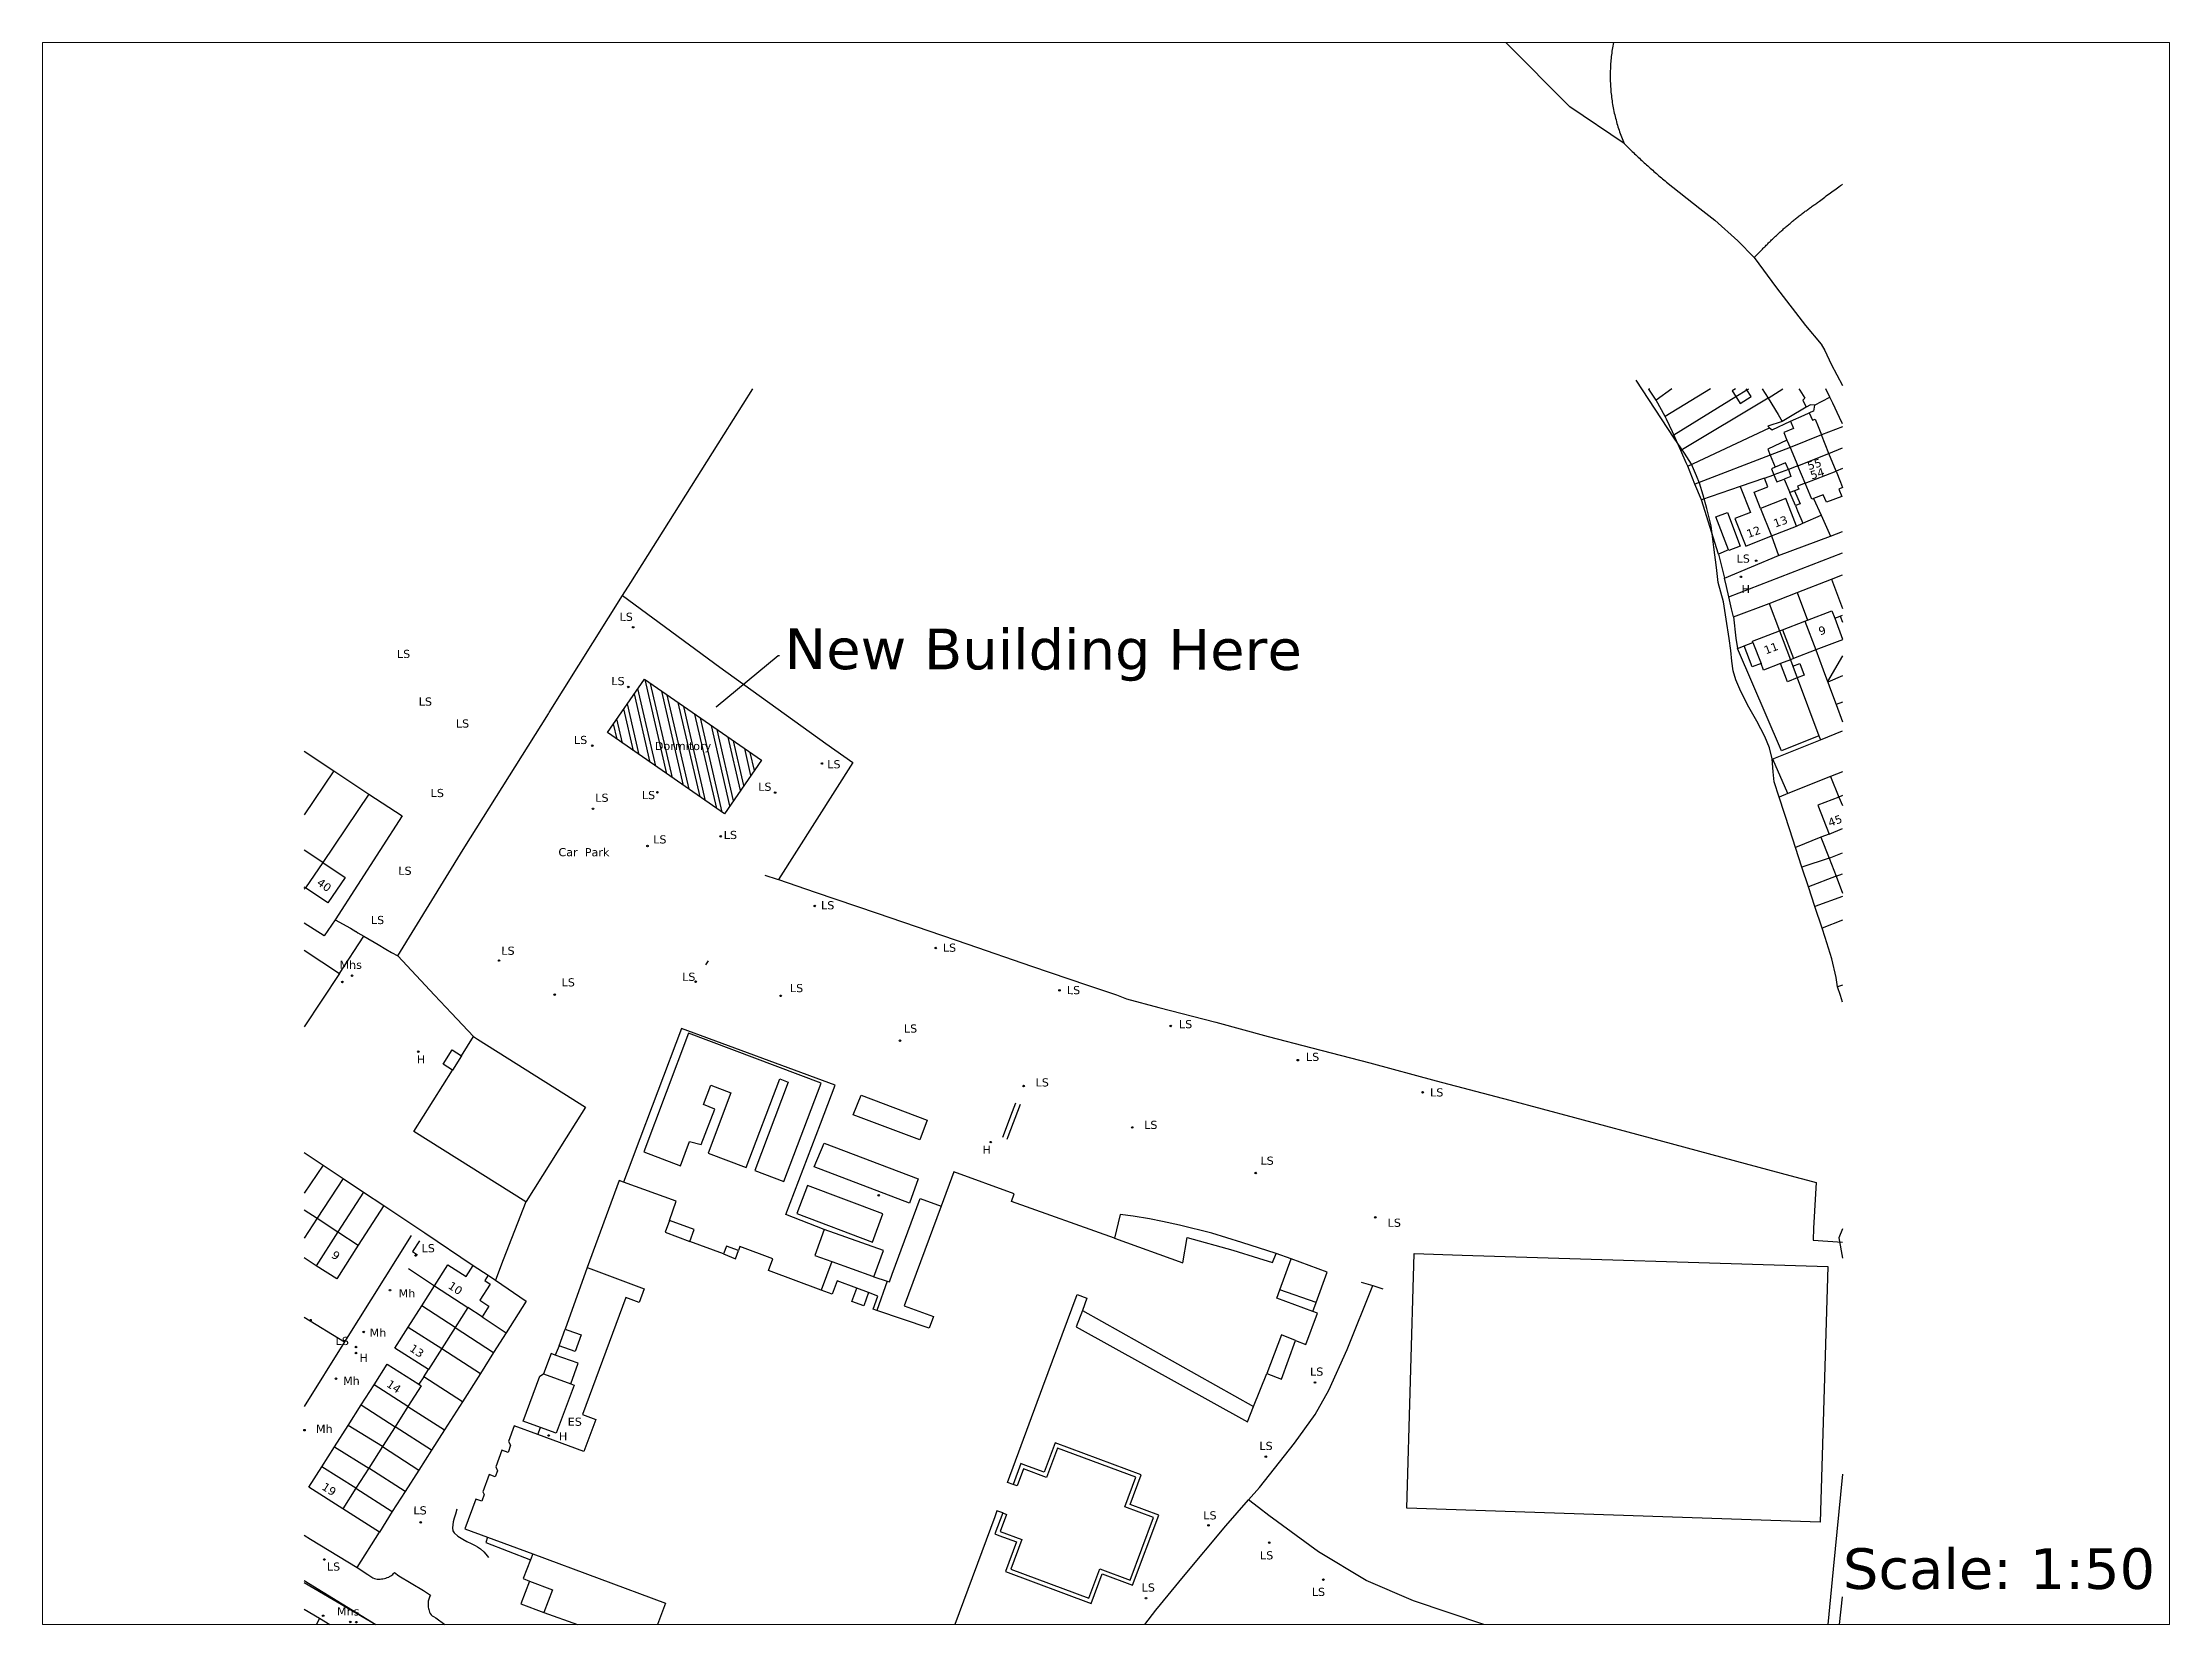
# Paper-space layout 'Layout1' of a CAD drawing. Extents: x 0.1 to 10.5, y 0.1 to 7.8.
# The model-space entities are those that its viewports show. They can reach past a viewport. Long polylines and large blocks are cut down to what shows.
import ezdxf
from ezdxf import colors
from ezdxf.entities.mleader import LeaderData, LeaderLine
from ezdxf.math import Vec2, Vec3

# ---------------------------------------------------------------- set-up
doc = ezdxf.new("R2010")
doc.units = 0
doc.header["$LTSCALE"] = 12
doc.header["$MEASUREMENT"] = 0
doc.layers.get('0').update_dxf_attribs({"linetype": 'CONTINUOUS'})
for name, color, linetype in [('2_OS_BLD_INN_W', 1, 'CONTINUOUS'), ('2_OS_BLD_OTL_P', 1, 'CONTINUOUS'), ('2_OS_BLD_OTL_S', 1, 'CONTINUOUS'), ('2_OS_GEN_LIN_D', 3, 'CONTINUOUS'), ('2_OS_OTHER_SYM', 6, 'CONTINUOUS'), ('2_OS_PARISH', 7, 'CONTINUOUS'), ('2_OS_POLE_SYMB', 6, 'CONTINUOUS'), ('2_OS_ROADS_CTR', 1, 'CONTINUOUS'), ('2_OS_TEXT', 7, 'CONTINUOUS'), ('2_OS_WARD', 7, 'CONTINUOUS'), ('3_Land Registry Non OS Detail', 1, 'CONTINUOUS')]:
    doc.layers.add(name, color=color, linetype=linetype)
doc.styles.get("Standard").update_dxf_attribs({"font": 'verdana.ttf'})

# ---------------------------------------------------------------- blocks, each defined once
blk = doc.blocks.new('FMEBLOCK6')
at = {"layer": '2_OS_PARISH', "flags": 128}
for points in [[(5.77, 85.71), (4.83, 83.48), (5.77, 78.48)], [(5.77, 25.36), (3.48, 2.06), (2.14, -11.68), (0.51, -30.46), (-1.24, -48.74), (-3.1, -67.15), (-4.44, -80.89), (-5.77, -85.71)]]:
    blk.add_lwpolyline(points, dxfattribs=at)
blk = doc.blocks.new('FMEBLOCK7')
at = {"layer": '2_OS_BLD_OTL_S', "flags": 128}
for points in [[(-2.26, 4.66), (2.26, 1.6)], [(-2.01, -4.66), (-2.26, -4.49)]]:
    blk.add_lwpolyline(points, dxfattribs=at)
blk = doc.blocks.new('13', base_point=(160450.170478, 242323.105036))
blk.add_circle((160450.170478, 242323.105036), 0.187958)

msp = doc.modelspace()

# ---------------------------------------------------------------- hatches: boundary and pattern name
at = {"layer": '3_Land Registry Non OS Detail', "linetype": 'Continuous'}
h = msp.add_hatch(dxfattribs=at)
h.set_pattern_fill('ANSI32', color=256, scale=8.9, angle=58)
h.paths.add_polyline_path([(556102.59, 658594.81), (556093.47, 658581.67), (556122.21, 658561.7), (556131.34, 658574.85)])
h.paths.add_polyline_path([(556104.48, 658576.2), (556119.71, 658576.17), (556119.72, 658580.02), (556104.48, 658580.05)], flags=24)

# ---------------------------------------------------------------- linework, layer by layer
at = {"layer": '2_OS_BLD_INN_W', "flags": 128}
for points in [[(556378.69, 658663.84), (556382.32, 658666.2)], [(556370.78, 658664.25), (556373.49, 658665.93)], [(556391.78, 658654.9), (556384.08, 658651.73)], [(556383.67, 658646.34), (556380.11, 658645.03)], [(556385.95, 658647.27), (556393.62, 658650.29)], [(556387.78, 658642.94), (556395.38, 658645.89)], [(556376.82, 658636.76), (556379.48, 658630)], [(556387.68, 658609.06), (556390.41, 658601.97)], [(556395.06, 658609.8), (556397, 658604.65)], [(556374.95, 658603.79), (556376.94, 658598.62)], [(556381.47, 658606.68), (556384.15, 658599.57)], [(556382.21, 658606.96), (556384.92, 658599.86)], [(556384.15, 658599.57), (556381.74, 658598.65)], [(556384.75, 658598.01), (556385.84, 658595.09)], [(556396.1, 658565.82), (556397, 658563.73)], [(556393.66, 658556.71), (556397, 658558.06)], [(556393.65, 658550.83), (556397, 658552.07)], [(556023.53, 658549.77), (556019.25, 658543.52)], [(556395.4, 658546.35), (556397, 658546.93)], [(556057.59, 658502.24), (556055.37, 658498.72)], [(556022.14, 658462.27), (556019, 658457.39)], [(556027.22, 658458.95), (556021.94, 658450.63)], [(556108.72, 658461.75), (556107.64, 658458.84), (556113.72, 658456.59)], [(556218.09, 658457.4), (556234.86, 658451.31), (556235.95, 658457.58), (556247.17, 658454.45), (556253.46, 658452.46), (556256.93, 658451.4), (556257.77, 658453.66)], [(556122.02, 658453.51), (556124.93, 658452.32), (556125.68, 658454.33)], [(556050.97, 658445.66), (556059.15, 658440.32)], [(556056.03, 658435.41), (556047.85, 658440.74)], [(556210.21, 658439.63), (556252.27, 658416.02)], [(556044.52, 658435.49), (556052.76, 658430.26)], [(556262.58, 658432.21), (556259.13, 658433.64), (556255.5, 658424.09)], [(556044.47, 658416.03), (556036.13, 658421.37)], [(556077.81, 658424.01), (556084.46, 658421.58)], [(556032.97, 658416.39), (556041.31, 658411.05)], [(556038.19, 658406.14), (556029.77, 658411.36)], [(556026.41, 658406.08), (556034.81, 658400.83)], [(556190.61, 658389.84), (556191.55, 658389.49), (556189.98, 658385.27), (556195.28, 658383.3), (556192.58, 658376.03), (556211.79, 658368.89), (556214.5, 658376.13), (556221.96, 658373.36), (556227.66, 658388.71), (556220.6, 658391.33), (556223.32, 658398.64), (556204.09, 658405.79), (556201.4, 658398.57), (556195.69, 658400.69), (556194.13, 658396.47), (556193.19, 658396.82)], [(556031.68, 658395.9), (556023.28, 658401.15)], [(556064.04, 658383.88), (556075.11, 658379.78)], [(556075.11, 658379.78), (556074.54, 658378.29)], [(556075.11, 658379.78), (556107.72, 658367.7), (556104.19, 658358.16)], [(556074.37, 658373.11), (556079.97, 658370.96), (556077.82, 658365.36)]]:
    msp.add_lwpolyline(points, dxfattribs=at)
at = {"layer": '2_OS_BLD_OTL_P', "flags": 128}
for points in [[(556055.37, 658498.72), (556053.13, 658500.13), (556055.34, 658503.65), (556057.59, 658502.24)], [(556153.86, 658487.67), (556155.85, 658492.55), (556172.07, 658486.36), (556170.28, 658481.56), (556153.86, 658487.67)], [(556257.77, 658453.66), (556249.39, 658456.32), (556242.02, 658458.59), (556234.05, 658460.59), (556229.88, 658461.49), (556226.65, 658462.18), (556222.64, 658462.82), (556219.44, 658463.22), (556218.09, 658457.4)], [(556211.32, 658442.63), (556210.21, 658439.63)], [(556210.21, 658439.63), (556208.7, 658435.56), (556250.78, 658412.27), (556252.27, 658416.02)], [(556255.5, 658424.09), (556259.08, 658422.76), (556262.58, 658432.21)], [(556190.61, 658389.84), (556188.7, 658384.68), (556189.64, 658384.34), (556194, 658382.71), (556191.3, 658375.44), (556212.37, 658367.61), (556215.07, 658374.85), (556222.54, 658372.08), (556228.94, 658389.3), (556221.89, 658391.92), (556224.6, 658399.23), (556203.5, 658407.07), (556200.82, 658399.85), (556196.04, 658401.63), (556195.1, 658401.98), (556193.19, 658396.82)], [(556064.04, 658383.88), (556063.58, 658382.56), (556074.54, 658378.29)], [(556074.37, 658373.11), (556072.22, 658367.51), (556077.82, 658365.36)]]:
    msp.add_lwpolyline(points, dxfattribs=at)
at = {"layer": '2_OS_BLD_OTL_S', "flags": 128}
for points in [[(556370.67, 658666.2), (556369.87, 658665.71), (556370.78, 658664.25)], [(556373.49, 658665.93), (556373.32, 658666.2)], [(556377.21, 658666.2), (556378.69, 658663.84)], [(556378.69, 658663.84), (556382.32, 658666.2)], [(556386.24, 658666.2), (556386.46, 658665.85), (556387.74, 658663.84), (556387.19, 658663.4), (556388.06, 658661.62)], [(556370.78, 658664.25), (556371.8, 658662.59), (556374.51, 658664.28), (556373.49, 658665.93)], [(556370.78, 658664.25), (556373.49, 658665.93)], [(556378.69, 658663.84), (556381.19, 658659.85), (556382.1, 658658.15)], [(556388.06, 658661.62), (556383.79, 658659.12), (556382.1, 658658.15)], [(556384.16, 658658.24), (556384.92, 658656.45), (556382.51, 658655.44), (556383.3, 658653.56)], [(556384.16, 658658.24), (556387.54, 658659.71), (556388.74, 658660.23)], [(556388.74, 658660.23), (556389.62, 658658.43), (556390.26, 658658.7), (556390.98, 658656.92), (556391.78, 658654.9)], [(556383.3, 658653.56), (556384.08, 658651.73)], [(556391.78, 658654.9), (556384.08, 658651.73)], [(556384.08, 658651.73), (556385.95, 658647.27)], [(556393.62, 658650.29), (556391.78, 658654.9)], [(556380.38, 658646.88), (556379.49, 658646.5), (556380.11, 658645.03)], [(556383.67, 658646.34), (556380.11, 658645.03)], [(556383.67, 658646.34), (556382.98, 658647.98), (556380.38, 658646.88)], [(556383.67, 658646.34), (556384.28, 658644.61), (556382.63, 658643.98)], [(556385.95, 658647.27), (556393.62, 658650.29)], [(556387.78, 658642.94), (556385.95, 658647.27)], [(556387.78, 658642.94), (556395.38, 658645.89)], [(556395.38, 658645.89), (556396.44, 658643.24), (556396.96, 658641.93), (556396.04, 658641.54), (556396.78, 658639.69), (556393.04, 658638.29), (556392.22, 658640.13), (556389.88, 658639.25)], [(556395.38, 658645.89), (556393.62, 658650.29)], [(556371.79, 658642.19), (556374.32, 658635.77), (556370.52, 658634.27), (556373.18, 658627.51), (556379.48, 658630)], [(556377.8, 658644.19), (556371.79, 658642.19)], [(556376.82, 658636.76), (556375.24, 658640.76), (556378.63, 658642.1), (556377.8, 658644.19)], [(556380.11, 658645.03), (556380.83, 658643.32), (556382.63, 658643.98)], [(556385.21, 658641.11), (556383.99, 658640.66)], [(556385.39, 658637.45), (556383.99, 658640.66)], [(556385.21, 658641.11), (556386.59, 658637.89), (556385.39, 658637.45)], [(556389.88, 658639.25), (556389.41, 658639.07), (556387.78, 658642.94)], [(556368.99, 658626.6), (556365.87, 658634.67), (556368.67, 658635.75), (556371.85, 658627.51), (556369.06, 658626.43), (556368.99, 658626.6)], [(556385.66, 658632.44), (556383, 658639.19), (556376.82, 658636.76)], [(556376.82, 658636.76), (556379.48, 658630)], [(556379.48, 658630), (556385.66, 658632.44)], [(556382.21, 658606.96), (556387.68, 658609.06)], [(556387.68, 658609.06), (556388.36, 658609.32)], [(556387.68, 658609.06), (556390.41, 658601.97)], [(556388.36, 658609.32), (556394.36, 658611.62), (556395.06, 658609.8)], [(556395.06, 658609.8), (556396.41, 658610.32)], [(556396.41, 658610.32), (556397, 658608.78)], [(556372.82, 658602.97), (556374.95, 658603.79)], [(556374.95, 658603.79), (556374.82, 658604.13), (556381.47, 658606.68)], [(556381.47, 658606.68), (556382.21, 658606.96)], [(556381.47, 658606.68), (556384.15, 658599.57)], [(556397, 658604.49), (556390.41, 658601.97)], [(556376.94, 658598.62), (556374.8, 658597.8), (556372.82, 658602.97)], [(556381.74, 658598.65), (556377.54, 658597.04), (556376.94, 658598.62)], [(556385.84, 658595.09), (556383.46, 658594.18), (556381.74, 658598.65)], [(556384.92, 658599.86), (556384.15, 658599.57)], [(556384.15, 658599.57), (556384.75, 658598.01)], [(556384.75, 658598.01), (556386.45, 658598.66), (556387.57, 658595.76), (556385.84, 658595.09)], [(556390.41, 658601.97), (556384.92, 658599.86)], [(556384.75, 658598.01), (556385.84, 658595.09)], [(556396.1, 658565.82), (556390.91, 658563.8), (556393.66, 658556.71)], [(556397, 658566.17), (556396.1, 658565.82)], [(556396.1, 658565.82), (556397, 658563.73)], [(556393.66, 658556.71), (556391.67, 658555.94)], [(556393.66, 658556.71), (556397, 658558.06)], [(556391.67, 658555.94), (556393.65, 658550.83)], [(556393.65, 658550.83), (556397, 658552.07)], [(556023.53, 658549.77), (556029.01, 658546.07), (556024.76, 658539.79), (556019.25, 658543.52)], [(556023.53, 658549.77), (556019.25, 658543.52)], [(556393.65, 658550.83), (556395.4, 658546.35)], [(556395.4, 658546.35), (556397, 658546.93)], [(556395.4, 658546.35), (556397, 658542.23)], [(556057.59, 658502.24), (556060.55, 658506.95)], [(556060.55, 658506.95), (556061.58, 658506.29)], [(556061.58, 658506.29), (556082.74, 658492.98)], [(556116.55, 658480.38), (556119.9, 658489.12), (556117.09, 658490.23), (556118.88, 658494.98), (556123.84, 658493.11), (556118.25, 658478.32), (556127.6, 658474.79), (556135.81, 658496.53), (556137.91, 658495.74), (556129.7, 658473.99), (556136.84, 658471.3), (556145.97, 658495.49), (556113.41, 658507.78), (556102.39, 658478.6)], [(556073.4, 658466.3), (556045.87, 658483.62), (556055.37, 658498.72)], [(556082.74, 658492.98), (556088.08, 658489.62), (556083.31, 658482.03), (556073.49, 658466.44), (556073.4, 658466.3)], [(556102.39, 658478.6), (556111.41, 658475.2), (556112, 658476.76)], [(556112, 658476.76), (556112.58, 658478.3)], [(556112.58, 658478.3), (556113.66, 658481.15), (556116.55, 658480.38)], [(556144.24, 658474.93), (556146.77, 658480.78), (556169.84, 658471.96), (556167.71, 658466.01), (556144.24, 658474.93)], [(556218.09, 658457.4), (556192.73, 658466.38), (556193.42, 658468.25), (556178.63, 658473.72), (556175.5, 658465.29)], [(556097.44, 658471.18), (556096.33, 658471.59), (556088.46, 658450.18)], [(556108.72, 658461.75), (556110.35, 658466.51), (556097.44, 658471.18)], [(556161.19, 658463.37), (556142.64, 658470.37), (556140.03, 658463.44)], [(556019, 658464.33), (556022.14, 658462.27)], [(556140.03, 658463.44), (556158.58, 658456.44), (556161.19, 658463.37)], [(556175.5, 658465.29), (556166.42, 658440.77), (556173.6, 658438.11), (556172.53, 658435.23), (556159.65, 658439.61)], [(556022.14, 658462.27), (556019, 658457.39)], [(556027.22, 658458.95), (556021.94, 658450.63)], [(556022.14, 658462.27), (556027.22, 658458.95)], [(556027.22, 658458.95), (556032.23, 658455.67)], [(556113.72, 658456.59), (556114.8, 658459.51), (556108.72, 658461.75)], [(556146.77, 658459.56), (556144.46, 658453.12), (556148.6, 658451.63)], [(556158.97, 658447.92), (556161.28, 658454.36), (556146.77, 658459.56)], [(556021.94, 658450.63), (556019, 658452.54)], [(556032.23, 658455.67), (556026.96, 658447.36), (556021.94, 658450.63)], [(556122.02, 658453.51), (556113.72, 658456.59)], [(556125.68, 658454.33), (556122.73, 658455.42), (556122.02, 658453.51)], [(556146.01, 658444.64), (556133.05, 658449.43), (556134.13, 658452.35), (556126.05, 658455.34), (556125.68, 658454.33)], [(556261.5, 658452.28), (556257.77, 658453.66)], [(556258.69, 658444.69), (556261.5, 658452.28)], [(556050.97, 658445.66), (556054.25, 658450.82), (556058.79, 658447.94), (556060.5, 658450.65)], [(556060.5, 658450.65), (556064.21, 658448.29)], [(556064.21, 658448.29), (556063.36, 658446.95), (556064.67, 658446.12), (556062.12, 658442.11), (556064.36, 658440.69), (556062.7, 658438.06)], [(556088.46, 658450.18), (556089.39, 658449.83), (556102.5, 658444.95), (556101.26, 658441.6), (556098, 658442.81), (556087.35, 658414.05), (556090.61, 658412.85), (556087.68, 658404.93), (556076.35, 658409.12)], [(556154.77, 658445.08), (556149.93, 658446.87), (556148.73, 658443.63), (556146.01, 658444.64)], [(556148.6, 658451.63), (556158.65, 658448.03), (556158.97, 658447.92)], [(556047.85, 658440.74), (556050.97, 658445.66)], [(556050.97, 658445.66), (556059.15, 658440.32)], [(556157.67, 658444.01), (556156.46, 658440.76), (556153.57, 658441.84), (556154.77, 658445.08)], [(556159.65, 658439.61), (556158.74, 658439.92), (556159.95, 658443.17), (556157.67, 658444.01)], [(556193.19, 658396.82), (556191.79, 658397.34), (556200.49, 658420.84), (556208.89, 658443.53), (556211.32, 658442.63)], [(556266.85, 658439.35), (556257.94, 658442.65), (556258.69, 658444.69)], [(556044.52, 658435.49), (556047.85, 658440.74)], [(556056.03, 658435.41), (556047.85, 658440.74)], [(556059.15, 658440.32), (556056.03, 658435.41)], [(556062.7, 658438.06), (556059.15, 658440.32)], [(556262.58, 658432.21), (556265.09, 658431.28), (556267.93, 658438.94), (556266.85, 658439.35)], [(556049.5, 658425.12), (556041.26, 658430.36), (556044.52, 658435.49)], [(556044.52, 658435.49), (556052.76, 658430.26)], [(556056.03, 658435.41), (556052.76, 658430.26)], [(556083.07, 658435.02), (556083.75, 658434.78), (556086.99, 658433.63), (556085.53, 658429.5), (556081.61, 658430.89)], [(556081.61, 658430.89), (556083.07, 658435.02)], [(556036.13, 658421.37), (556039.34, 658426.42), (556047.12, 658421.47)], [(556052.76, 658430.26), (556049.5, 658425.12)], [(556080.65, 658428.65), (556079.69, 658429), (556077.81, 658424.01)], [(556084.46, 658421.58), (556086.28, 658426.64), (556080.65, 658428.65)], [(556032.97, 658416.39), (556036.13, 658421.37)], [(556044.47, 658416.03), (556036.13, 658421.37)], [(556047.12, 658421.47), (556047.7, 658421.1), (556044.47, 658416.03)], [(556077.02, 658410.85), (556072.78, 658412.43), (556076.9, 658423.45), (556077.81, 658424.01)], [(556084.46, 658421.58), (556085.28, 658421.22), (556080.87, 658409.42), (556077.02, 658410.85)], [(556252.27, 658416.02), (556255.5, 658424.09)], [(556029.77, 658411.36), (556032.97, 658416.39)], [(556032.97, 658416.39), (556041.31, 658411.05)], [(556044.47, 658416.03), (556041.31, 658411.05)], [(556026.41, 658406.08), (556029.77, 658411.36)], [(556038.19, 658406.14), (556029.77, 658411.36)], [(556041.31, 658411.05), (556038.19, 658406.14)], [(556076.35, 658409.12), (556070.58, 658411.26), (556069.16, 658407.44), (556069.7, 658406.49), (556069.05, 658404.73), (556067.54, 658405.29), (556066.02, 658401.2), (556066.48, 658400.2), (556065.93, 658398.72), (556064.43, 658399.28), (556062.86, 658395.05), (556063.2, 658394.36), (556062.6, 658392.71), (556061.15, 658393.25), (556058.45, 658385.95), (556064.04, 658383.88)], [(556023.28, 658401.15), (556026.41, 658406.08)], [(556026.41, 658406.08), (556034.81, 658400.83)], [(556038.19, 658406.14), (556034.81, 658400.83)], [(556028.47, 658390.86), (556020.11, 658396.17), (556023.28, 658401.15)], [(556031.68, 658395.9), (556023.28, 658401.15)], [(556034.81, 658400.83), (556031.68, 658395.9)], [(556031.68, 658395.9), (556028.47, 658390.86)], [(556190.61, 658389.84), (556189.2, 658390.36), (556188.67, 658388.93), (556177.17, 658357.87), (556171.06, 658341.37), (556196.97, 658332.05), (556196.77, 658327.68)], [(556074.54, 658378.29), (556072.78, 658373.71), (556074.37, 658373.11)], [(556077.82, 658365.36), (556100.61, 658357.31)], [(556241.6, 658340.9), (556235.82, 658341.43), (556235.91, 658342.42), (556228.34, 658343.11), (556229.02, 658344.52), (556229.8, 658345.87), (556230.7, 658347.15), (556231.69, 658348.35), (556232.77, 658349.47), (556233.95, 658350.5), (556235.2, 658351.43), (556236.52, 658352.25), (556237.3, 658361.42), (556243.28, 658360.91), (556243.16, 658359.52), (556277.04, 658356.63), (556277.16, 658358.03), (556280.55, 658357.74), (556279.54, 658342.97)]]:
    msp.add_lwpolyline(points, dxfattribs=at)
at = {"layer": '2_OS_GEN_LIN_D', "flags": 128}
for points in [[(556097.22, 658615.34), (556099.27, 658618.6), (556122.06, 658654.9), (556129.23, 658666.2)], [(556349.41, 658666.05), (556349.3, 658666.2)], [(556349.56, 658666.2), (556349.41, 658666.05)], [(556355.06, 658666.2), (556351.18, 658663.41)], [(556364.56, 658666.2), (556353.37, 658659.33)], [(556373.49, 658665.93), (556373.93, 658666.2)], [(556393.82, 658664.1), (556392.84, 658666.2)], [(556351.18, 658663.41), (556349.41, 658666.05)], [(556353.37, 658659.33), (556351.18, 658663.41)], [(556355.56, 658654.82), (556370.78, 658664.25)], [(556378.69, 658663.84), (556357.24, 658651)], [(556390.09, 658662.18), (556389.1, 658662.23), (556388.06, 658661.62)], [(556390.09, 658662.18), (556389.85, 658660.69), (556388.74, 658660.23)], [(556390.09, 658662.18), (556393.82, 658664.1)], [(556397, 658657.59), (556396.19, 658659.09), (556394.56, 658662.67), (556393.82, 658664.1)], [(556355.56, 658654.82), (556355.2, 658655.63), (556353.7, 658658.71), (556353.37, 658659.33)], [(556358.93, 658647.12), (556379.06, 658656.62)], [(556382.1, 658658.15), (556378.63, 658657.03), (556379.06, 658656.62)], [(556379.06, 658656.62), (556379.66, 658656.05), (556384.16, 658658.24)], [(556397, 658656.84), (556391.78, 658654.9)], [(556357.24, 658651), (556355.56, 658654.82)], [(556358.93, 658647.12), (556358.58, 658647.97), (556357.24, 658651)], [(556383.3, 658653.56), (556378.65, 658651.36), (556379.23, 658649.87)], [(556384.08, 658651.73), (556379.23, 658649.87)], [(556393.62, 658650.29), (556397, 658651.63)], [(556360.72, 658642.77), (556358.93, 658647.12)], [(556379.23, 658649.87), (556361.72, 658643.15), (556360.72, 658642.77)], [(556379.23, 658649.87), (556380.38, 658646.88)], [(556385.95, 658647.27), (556383.67, 658646.34)], [(556397, 658646.57), (556395.38, 658645.89)], [(556362.31, 658638.92), (556360.72, 658642.77)], [(556371.79, 658642.19), (556362.31, 658638.92)], [(556377.8, 658644.19), (556380.11, 658645.03)], [(556382.63, 658643.98), (556383.99, 658640.66)], [(556387.78, 658642.94), (556385.91, 658642.22), (556386.23, 658641.48), (556385.21, 658641.11)], [(556366.53, 658625.51), (556362.31, 658638.92)], [(556385.39, 658637.45), (556385.92, 658636.2), (556387.21, 658633.13)], [(556387.21, 658633.13), (556391.69, 658635.15)], [(556389.88, 658639.25), (556391.69, 658635.15)], [(556391.69, 658635.15), (556394, 658629.92)], [(556379.48, 658630), (556381.23, 658625.22)], [(556381.23, 658625.22), (556394, 658629.92)], [(556385.66, 658632.44), (556387.21, 658633.13)], [(556394, 658629.92), (556397, 658631.06)], [(556368.99, 658626.6), (556366.53, 658625.51)], [(556366.53, 658625.51), (556368, 658619.62)], [(556368, 658619.62), (556381.23, 658625.22)], [(556368.46, 658617.56), (556368, 658619.62)], [(556385.83, 658616.08), (556394.29, 658619.36)], [(556394.29, 658619.36), (556397, 658620.41)], [(556394.29, 658619.36), (556397, 658612.21)], [(556041.97, 658526.77), (556058.07, 658552.9), (556078.98, 658586.3), (556079.19, 658586.64), (556097.22, 658615.34)], [(556097.22, 658615.34), (556121.08, 658597.76), (556147.13, 658578.95), (556153.81, 658574.28), (556135.49, 658545.55)], [(556369.04, 658615.01), (556368.46, 658617.56)], [(556369.7, 658612.12), (556369.04, 658615.01)], [(556378.97, 658613.41), (556385.83, 658616.08)], [(556385.83, 658616.08), (556388.36, 658609.32)], [(556370.16, 658610.11), (556369.7, 658612.12)], [(556370.16, 658610.11), (556378.97, 658613.41)], [(556370.16, 658610.11), (556370.78, 658604.87), (556371.13, 658602.31)], [(556378.97, 658613.41), (556381.47, 658606.68)], [(556396.41, 658610.32), (556397, 658610.56)], [(556371.13, 658602.31), (556371.4, 658602.42), (556372.82, 658602.97)], [(556391.16, 658580.88), (556381.98, 658577.21), (556371.13, 658602.31)], [(556390.41, 658601.97), (556392.23, 658597.06), (556393.27, 658594.25)], [(556397, 658600.54), (556393.27, 658594.25)], [(556385.84, 658595.09), (556391.16, 658580.88)], [(556393.27, 658594.25), (556393.33, 658594.07)], [(556397, 658595.62), (556393.33, 658594.07)], [(556393.33, 658594.07), (556394, 658592.3), (556395.4, 658588.54)], [(556397, 658589.18), (556395.4, 658588.54)], [(556395.4, 658588.54), (556397, 658584.3)], [(556383.57, 658566.67), (556379.81, 658575.16), (556380.06, 658575.26), (556391.54, 658579.88)], [(556391.16, 658580.88), (556391.54, 658579.88)], [(556391.54, 658579.88), (556397, 658582.1)], [(556019, 658577.14), (556026.27, 658572.26)], [(556026.27, 658572.26), (556019, 658561.45)], [(556026.27, 658572.26), (556034.88, 658566.54)], [(556394.04, 658570.84), (556383.57, 658566.67)], [(556397, 658572.02), (556394.04, 658570.84)], [(556394.04, 658570.84), (556396.1, 658565.82)], [(556034.88, 658566.54), (556023.53, 658549.77)], [(556034.88, 658566.54), (556043.04, 658561.18), (556026.6, 658535.64)], [(556383.57, 658566.67), (556381.37, 658565.79)], [(556385.43, 658553.39), (556383.99, 658557.74), (556381.37, 658565.79)], [(556391.67, 658555.94), (556385.43, 658553.39)], [(556387, 658548.59), (556385.43, 658553.39)], [(556132.14, 658546.61), (556135.16, 658545.67), (556135.49, 658545.55)], [(556393.65, 658550.83), (556387, 658548.59)], [(556388.6, 658543.75), (556387, 658548.59)], [(556395.4, 658546.35), (556388.6, 658543.75)], [(556019.25, 658543.52), (556019, 658543.14)], [(556135.49, 658545.55), (556144.55, 658542.43), (556159.8, 658537.24), (556182.03, 658529.62), (556197.7, 658524.29), (556211.45, 658519.61), (556218.61, 658517.18), (556220.99, 658516.23), (556229, 658514.12), (556242.96, 658510.47), (556255.85, 658506.99), (556266.59, 658504.21), (556280.86, 658500.45), (556297.11, 658496.1), (556306.76, 658493.56)], [(556390.2, 658538.88), (556388.6, 658543.75)], [(556397, 658541.34), (556390.2, 658538.88)], [(556026.6, 658535.64), (556023.87, 658531.69)], [(556026.6, 658535.64), (556030.31, 658533.56)], [(556391.93, 658533.63), (556390.2, 658538.88)], [(556397, 658535.58), (556391.93, 658533.63)], [(556023.87, 658531.69), (556019, 658534.83)], [(556030.31, 658533.56), (556031.62, 658532.8)], [(556031.62, 658532.8), (556031.71, 658532.75), (556032.18, 658532.48), (556033.66, 658531.61)], [(556033.66, 658531.61), (556037.14, 658529.56)], [(556395.77, 658519.21), (556395.37, 658521.46), (556394.33, 658526.04), (556392.7, 658531.28), (556391.93, 658533.63)], [(556037.14, 658529.56), (556039, 658528.45)], [(556039, 658528.45), (556040.41, 658527.64), (556041.97, 658526.77)], [(556041.97, 658526.77), (556051.01, 658517.13)], [(556117.7, 658524.59), (556118.35, 658525.58)], [(556051.01, 658517.13), (556055.17, 658512.68)], [(556397, 658519.62), (556395.77, 658519.21)], [(556397, 658515.4), (556396.44, 658517.07), (556395.77, 658519.21)], [(556055.17, 658512.68), (556060.55, 658506.95)], [(556145.85, 658485.5), (556149.48, 658494.96), (556111.68, 658508.96), (556100.06, 658478.14), (556099.25, 658475.93)], [(556192.92, 658488.46), (556190.53, 658482.1)], [(556194.88, 658490.22), (556191.89, 658482.33)], [(556193.73, 658490.6), (556192.92, 658488.46)], [(556306.76, 658493.56), (556315.22, 658491.33), (556331.09, 658487.04), (556351.86, 658481.48), (556370.94, 658476.33), (556384.05, 658472.82), (556389.61, 658471.31), (556390.51, 658471.09), (556390.36, 658468.27), (556389.87, 658459.83), (556389.72, 658456.91), (556397, 658456.39)], [(556146.77, 658459.56), (556137.28, 658463.18), (556145.85, 658485.5)], [(556019, 658478.48), (556023.61, 658475.36)], [(556191.89, 658482.33), (556191.65, 658481.68)], [(556023.61, 658475.36), (556019, 658468.45)], [(556023.61, 658475.36), (556028.52, 658472.09)], [(556099.25, 658475.93), (556097.44, 658471.18)], [(556028.52, 658472.09), (556022.14, 658462.27)], [(556033.56, 658468.71), (556027.22, 658458.95)], [(556028.52, 658472.09), (556033.56, 658468.71)], [(556033.56, 658468.71), (556038.53, 658465.44)], [(556038.53, 658465.44), (556032.23, 658455.67)], [(556038.53, 658465.44), (556048.64, 658458.67), (556060.5, 658450.65)], [(556073.4, 658466.3), (556067.89, 658452.1), (556065.97, 658447.09)], [(556162.25, 658446.83), (556162.79, 658446.64), (556163.46, 658448.56), (556170.32, 658467.12), (556175.5, 658465.29)], [(556047.33, 658456.72), (556045.61, 658454.13)], [(556045.61, 658454.13), (556046.79, 658453.28)], [(556267.66, 658441.6), (556270.34, 658449.02), (556261.5, 658452.28)], [(556303.49, 658453.21), (556393.37, 658450.43), (556391.48, 658387.57), (556289.94, 658391.06), (556291.72, 658453.6), (556303.49, 658453.21)], [(556044.58, 658449.9), (556050.97, 658445.66)], [(556064.21, 658448.29), (556065.97, 658447.09)], [(556065.97, 658447.09), (556073.53, 658441.93), (556068.63, 658434.14)], [(556088.46, 658450.18), (556083.07, 658435.02)], [(556148.6, 658451.63), (556146.01, 658444.64)], [(556158.97, 658447.92), (556162.25, 658446.83)], [(556162.25, 658446.83), (556159.65, 658439.61)], [(556157.67, 658444.01), (556154.77, 658445.08)], [(556267.66, 658441.6), (556258.69, 658444.69)], [(556266.85, 658439.35), (556267.66, 658441.6)], [(556278.73, 658446.6), (556281.53, 658445.73)], [(556281.53, 658445.73), (556284, 658444.95)], [(556062.7, 658438.06), (556068.63, 658434.14)], [(556056.03, 658435.41), (556065.47, 658429.26)], [(556068.63, 658434.14), (556065.47, 658429.26)], [(556052.76, 658430.26), (556062.26, 658424.16)], [(556065.47, 658429.26), (556062.26, 658424.16)], [(556081.61, 658430.89), (556080.65, 658428.65)], [(556048.33, 658423.27), (556047.12, 658421.47)], [(556048.33, 658423.27), (556049.5, 658425.12)], [(556057.83, 658417.17), (556048.33, 658423.27)], [(556062.26, 658424.16), (556057.83, 658417.17)], [(556044.47, 658416.03), (556053.46, 658410.29)], [(556057.83, 658417.17), (556053.46, 658410.29)], [(556050.25, 658405.31), (556041.31, 658411.05)], [(556053.46, 658410.29), (556050.25, 658405.31)], [(556076.35, 658409.12), (556077.02, 658410.85)], [(556038.19, 658406.14), (556047.13, 658400.39)], [(556050.25, 658405.31), (556047.13, 658400.39)], [(556043.74, 658395.12), (556034.81, 658400.83)], [(556047.13, 658400.39), (556043.74, 658395.12)], [(556031.68, 658395.9), (556040.62, 658390.22)], [(556043.74, 658395.12), (556040.62, 658390.22)], [(556037.49, 658385.16), (556028.47, 658390.86)], [(556040.62, 658390.22), (556037.49, 658385.16)], [(556056.5, 658390.78), (556056.13, 658389.51), (556055.85, 658388.59), (556055.6, 658387.69), (556055.49, 658386.96), (556055.4, 658386.16), (556055.49, 658385.46), (556055.81, 658384.95), (556056.73, 658384.12), (556057.92, 658383.38), (556058.96, 658382.86), (556059.97, 658382.37), (556060.98, 658381.83), (556061.58, 658381.48), (556062.29, 658381.01), (556063.12, 658380.28), (556063.56, 658379.69), (556064.24, 658378.92)], [(556019, 658384.35), (556020.51, 658383.41), (556031.97, 658376.46)], [(556031.97, 658376.46), (556037.49, 658385.16)], [(556031.97, 658376.46), (556034.58, 658374.7)], [(556034.58, 658374.7), (556035.6, 658374.04), (556035.87, 658373.89), (556036.21, 658373.75), (556036.56, 658373.65), (556036.92, 658373.59), (556037.29, 658373.57), (556037.65, 658373.6), (556037.96, 658373.63), (556038.32, 658373.68), (556038.68, 658373.75), (556039.04, 658373.84), (556039.39, 658373.95), (556039.73, 658374.07), (556039.96, 658374.2), (556040.22, 658374.37), (556040.47, 658374.55), (556040.71, 658374.74), (556040.94, 658374.95), (556041.16, 658375.17), (556042.22, 658374.41)], [(556042.22, 658374.41), (556048.26, 658370.76)], [(556048.26, 658370.76), (556048.51, 658370.6), (556049.99, 658369.66), (556049.84, 658369.37), (556049.74, 658369.13), (556049.65, 658368.88), (556049.58, 658368.63), (556049.52, 658368.38), (556049.47, 658368.12), (556049.44, 658367.87), (556049.43, 658367.61), (556049.42, 658367.32), (556049.44, 658367.01), (556049.47, 658366.69), (556049.52, 658366.38), (556049.59, 658366.08), (556049.69, 658365.78), (556049.79, 658365.44), (556049.95, 658365.12), (556050.17, 658364.82), (556050.43, 658364.57), (556050.74, 658364.37), (556051.28, 658364.09), (556056.11, 658360.6), (556063.96, 658354.95)], [(556389.22, 658304.09), (556389.36, 658305.22), (556390.74, 658315.95), (556392.15, 658327.54), (556392.63, 658331.45), (556393.38, 658337.56), (556395.65, 658357.25), (556397, 658369.25)], [(556019, 658366.23), (556022.7, 658363.98)], [(556022.7, 658363.98), (556019.28, 658356.28)], [(556022.7, 658363.98), (556028.39, 658360.55)]]:
    msp.add_lwpolyline(points, dxfattribs=at)
at = {"layer": '2_OS_PARISH', "flags": 128}
for points in [[(556381.37, 658565.79), (556380.16, 658569.58), (556379.95, 658572.02), (556379.69, 658575.22), (556379.05, 658577.94), (556377.87, 658580.69), (556375.88, 658584.47), (556373.91, 658587.94), (556372, 658591.77), (556370.74, 658594.65), (556370.09, 658596.88), (556369.76, 658599.24), (556369.55, 658601.81), (556369.09, 658604.8), (556368.34, 658609.51), (556367.7, 658613.78), (556367.05, 658616.21), (556366.44, 658618.6), (556365.97, 658622.21), (556365.36, 658627.24), (556364.69, 658632.46), (556363.61, 658636.79), (556362.69, 658640.03), (556361.79, 658642.96), (556361.08, 658644.76), (556359.89, 658647.66), (556358.17, 658650.34), (556355.58, 658654.04), (556352.48, 658658.79), (556346.27, 658668.29)], [(556385.43, 658553.39), (556383.99, 658557.74), (556381.37, 658565.79)], [(556387, 658548.59), (556385.43, 658553.39)], [(556388.6, 658543.75), (556387, 658548.59)], [(556390.2, 658538.88), (556388.6, 658543.75)], [(556391.93, 658533.63), (556390.2, 658538.88)], [(556395.77, 658519.21), (556395.37, 658521.46), (556394.33, 658526.04), (556392.7, 658531.28), (556391.93, 658533.63)], [(556397, 658515.4), (556396.44, 658517.07), (556395.77, 658519.21)]]:
    msp.add_lwpolyline(points, dxfattribs=at)
at = {"layer": '2_OS_ROADS_CTR', "flags": 128}
for points in [[(556341.39, 658754.26), (556341.28, 658753.84), (556341.17, 658753.42), (556341.06, 658753), (556340.96, 658752.57), (556340.87, 658752.14), (556340.77, 658751.72), (556340.69, 658751.29), (556340.61, 658750.86), (556340.53, 658750.43), (556340.45, 658750), (556340.38, 658749.57), (556340.32, 658749.14), (556340.26, 658748.7), (556340.2, 658748.27), (556340.15, 658747.84), (556340.11, 658747.4), (556340.06, 658746.97), (556340.03, 658746.53), (556339.99, 658746.1), (556339.96, 658745.66), (556339.94, 658745.23), (556339.92, 658744.79), (556339.9, 658744.35), (556339.89, 658743.92), (556339.89, 658743.48), (556339.89, 658743.04), (556339.89, 658742.61), (556339.9, 658742.17), (556339.91, 658741.73), (556339.92, 658741.3), (556339.95, 658740.86), (556339.97, 658740.42), (556340, 658739.99), (556340.04, 658739.55), (556340.07, 658739.12), (556340.12, 658738.68), (556340.17, 658738.25), (556340.22, 658737.82), (556340.28, 658737.38), (556340.34, 658736.95), (556340.4, 658736.52), (556340.47, 658736.09), (556340.55, 658735.66), (556340.63, 658735.23), (556340.71, 658734.8), (556340.8, 658734.37), (556340.89, 658733.95), (556340.99, 658733.52), (556341.09, 658733.09), (556341.2, 658732.67), (556341.31, 658732.25), (556341.42, 658731.83), (556341.54, 658731.41), (556341.66, 658730.99), (556341.79, 658730.57), (556341.92, 658730.15), (556342.06, 658729.74), (556342.2, 658729.32), (556342.34, 658728.91), (556342.49, 658728.5), (556342.65, 658728.09), (556342.8, 658727.69), (556342.97, 658727.28), (556343.3, 658726.47)], [(556343.3, 658726.47), (556329.97, 658735.48), (556311.96, 658753.56)], [(556343.3, 658726.47), (556343.59, 658726.19), (556343.87, 658725.91), (556344.16, 658725.63), (556344.45, 658725.35), (556344.73, 658725.07), (556345.02, 658724.79), (556345.31, 658724.51), (556345.6, 658724.23), (556345.89, 658723.95), (556346.18, 658723.68), (556346.47, 658723.4), (556346.77, 658723.12), (556347.06, 658722.85), (556347.35, 658722.58), (556347.65, 658722.3), (556347.94, 658722.03), (556348.24, 658721.76), (556348.54, 658721.49), (556348.83, 658721.22), (556349.13, 658720.95), (556349.43, 658720.68), (556349.73, 658720.41), (556350.03, 658720.15), (556350.33, 658719.88), (556350.63, 658719.61), (556350.93, 658719.35), (556351.24, 658719.09), (556351.54, 658718.82), (556351.85, 658718.56), (556352.15, 658718.3), (556352.46, 658718.04), (556352.76, 658717.78), (556353.07, 658717.52), (556353.37, 658717.26), (556353.68, 658717), (556361.93, 658710.53), (556365.58, 658707.64), (556371.22, 658702.58), (556375.23, 658698.48)], [(556375.23, 658698.48), (556377.12, 658700.32), (556377.3, 658700.52), (556377.49, 658700.71), (556377.67, 658700.9), (556377.86, 658701.09), (556378.04, 658701.27), (556378.23, 658701.46), (556378.42, 658701.65), (556378.6, 658701.84), (556378.79, 658702.02), (556378.98, 658702.21), (556379.17, 658702.4), (556379.36, 658702.58), (556379.55, 658702.77), (556379.74, 658702.95), (556379.93, 658703.13), (556380.13, 658703.32), (556380.32, 658703.5), (556380.51, 658703.68), (556380.71, 658703.86), (556380.9, 658704.04), (556381.09, 658704.22), (556381.29, 658704.4), (556381.49, 658704.58), (556381.68, 658704.76), (556381.88, 658704.93), (556382.08, 658705.11), (556382.28, 658705.29), (556382.47, 658705.46), (556382.67, 658705.64), (556382.87, 658705.81), (556383.07, 658705.98), (556383.28, 658706.16), (556383.48, 658706.33), (556383.68, 658706.5), (556383.88, 658706.67), (556384.08, 658706.84), (556384.29, 658707.01), (556384.49, 658707.18), (556384.7, 658707.35), (556384.9, 658707.52), (556385.11, 658707.69), (556385.31, 658707.85), (556385.52, 658708.02), (556385.73, 658708.18), (556385.93, 658708.35), (556386.14, 658708.51), (556386.35, 658708.68), (556386.56, 658708.84), (556386.77, 658709), (556386.98, 658709.16), (556387.19, 658709.32), (556387.4, 658709.48), (556387.61, 658709.64), (556387.83, 658709.8), (556388.04, 658709.96), (556388.25, 658710.12), (556388.46, 658710.28), (556388.68, 658710.43), (556388.89, 658710.59), (556389.11, 658710.74), (556389.32, 658710.9), (556389.54, 658711.05), (556389.76, 658711.2), (556389.97, 658711.36), (556390.19, 658711.51), (556390.41, 658711.66), (556390.63, 658711.81), (556390.84, 658711.96), (556391.28, 658712.26), (556391.62, 658712.52), (556391.96, 658712.79), (556392.3, 658713.05), (556392.64, 658713.32), (556392.98, 658713.58), (556393.32, 658713.84), (556393.66, 658714.1), (556394.01, 658714.35), (556394.35, 658714.61), (556394.7, 658714.86), (556395.05, 658715.11), (556395.4, 658715.37), (556395.75, 658715.61), (556396.1, 658715.86), (556396.45, 658716.11), (556396.8, 658716.35), (556397, 658716.49)], [(556375.23, 658698.48), (556380.71, 658690.97), (556387.86, 658681.77), (556391.72, 658677.14), (556392.6, 658675.59), (556394.2, 658672.25), (556397, 658666.96)], [(556369.04, 658615.01), (556397, 658625.86)], [(556027.65, 658522.42), (556033.66, 658531.61)], [(556019, 658528.15), (556027.65, 658522.42)], [(556027.65, 658522.42), (556019, 658509.3)], [(556045.29, 658458.01), (556028.85, 658431.88)], [(556251.02, 658393.07), (556253.7, 658396.12), (556262.3, 658406.99), (556267.42, 658414.07), (556270.75, 658420), (556275.23, 658429.99), (556281.53, 658445.73)], [(556019, 658437.93), (556028.85, 658431.88)], [(556028.85, 658431.88), (556019, 658416)], [(556177.27, 658261.56), (556180.59, 658266.94), (556185.69, 658276.96), (556191.31, 658287.99), (556198.95, 658305.14), (556206.08, 658322.9), (556211.38, 658337.21), (556216.26, 658347.61), (556221.75, 658357.6), (556228.2, 658365.92), (556235.04, 658374.25), (556245.4, 658386.67), (556251.02, 658393.07)], [(556288.93, 658319.76), (556305.35, 658319.74), (556308.24, 658319.83), (556310.52, 658320.19), (556312.11, 658320.79), (556313.97, 658322.09), (556314.38, 658326.58), (556315.84, 658337.29), (556316.51, 658342.18), (556317.49, 658351.49), (556316.72, 658355.77), (556314.91, 658359.25), (556311.78, 658361.44), (556291.56, 658368.24), (556279.88, 658373.26), (556268.18, 658380.29), (556255.98, 658389.23), (556253.44, 658391.19), (556251.02, 658393.07)], [(556019, 658373.21), (556059.54, 658348.39), (556062.61, 658345.87), (556065.52, 658342.81)]]:
    msp.add_lwpolyline(points, dxfattribs=at)
at = {"layer": '2_OS_WARD', "flags": 128}
msp.add_lwpolyline([(556019, 658372.75), (556048.97, 658355.18)], dxfattribs=at)
at = {"layer": '3_Land Registry Non OS Detail', "color": 240, "linetype": 'Continuous', "true_color": 0xed1f24}
msp.add_lwpolyline([(556102.59, 658594.81), (556131.34, 658574.85), (556122.21, 658561.7), (556093.47, 658581.67)], close=True, dxfattribs=at)

# ---------------------------------------------------------------- block references
at = {"layer": '2_OS_BLD_OTL_S'}
msp.add_blockref('FMEBLOCK7', (556021.26, 658548.18), dxfattribs=at)
at = {"layer": '2_OS_OTHER_SYM'}
for p in [(556372, 658619.95), (556028.36, 658520.38), (556030.74, 658521.9), (556047, 658503.22), (556187.68, 658481), (556040.03, 658444.61), (556020.53, 658437.23), (556033.59, 658434.34), (556031.68, 658429.15), (556026.76, 658422.85), (556019.05, 658410.19), (556079.03, 658408.88), (556023.62, 658364.57), (556030.3, 658363.06), (556031.75, 658362.99)]:
    msp.add_blockref('13', p, dxfattribs=at)
at = {"layer": '2_OS_PARISH'}
msp.add_blockref('FMEBLOCK6', (556391.23, 658373.99), dxfattribs=at)
at = {"layer": '2_OS_POLE_SYMB'}
for p in [(556375.76, 658623.9), (556099.81, 658607.57), (556098.6, 658592.89), (556089.75, 658578.45), (556146.18, 658574.07), (556105.77, 658567), (556134.69, 658566.93), (556089.95, 658562.94), (556103.32, 658553.81), (556121.31, 658556.18), (556144.43, 658539.05), (556066.86, 658525.63), (556174.16, 658528.71), (556115.14, 658520.42), (556080.52, 658517.26), (556136.03, 658516.95), (556204.57, 658518.33), (556231.89, 658509.56), (556165.35, 658505.93), (556263.12, 658501.14), (556195.75, 658494.79), (556293.8, 658493.24), (556222.43, 658484.61), (556252.77, 658473.4), (556160.14, 658467.94), (556282.16, 658462.49), (556046.37, 658453.12), (556031.7, 658430.63), (556267.33, 658421.91), (556255.26, 658403.68), (556047.59, 658387.52), (556241.17, 658386.78), (556256.1, 658382.56), (556023.91, 658378.4), (556269.41, 658373.46), (556225.8, 658368.9), (556297.26, 658361.18)]:
    msp.add_blockref('13', p, dxfattribs=at)

# ---------------------------------------------------------------- texts
at = {"layer": '2_OS_BLD_OTL_S'}
for s, rotation, p in [('55', 17, (556388.68, 658646.17)), ('54', 17, (556389.39, 658643.88)), ('13', 19.3, (556380.41, 658632.04)), ('12', 19.7, (556373.81, 658629.48)), ('11', 20.4, (556378.11, 658600.87)), ('9', 17.3, (556391.43, 658605.56)), ('45', 19.8, (556393.83, 658558.49)), ('40', -35.1, (556021.89, 658544.38)), ('9', -34.4, (556025.44, 658452.83)), ('10', -33.7, (556054.12, 658445.24)), ('13', -33.9, (556044.65, 658429.84)), ('14', -33.7, (556038.99, 658421.07)), ('19', -32.9, (556023.08, 658395.8))]:
    msp.add_text(s, height=2, rotation=rotation, dxfattribs=at).set_placement(p)
at = {"layer": '2_OS_OTHER_SYM'}
for s, p in [('H', (556372.16, 658615.97)), ('Mhs', (556027.62, 658523.6)), ('H', (556046.65, 658500.35)), ('H', (556185.62, 658478.15)), ('Mh', (556042.15, 658442.84)), ('Mh', (556035.04, 658433.15)), ('H', (556032.54, 658426.97)), ('Mh', (556028.52, 658421.33)), ('Mh', (556021.86, 658409.52)), ('H', (556081.56, 658407.7)), ('Mhs', (556027, 658364.65))]:
    msp.add_text(s, height=2, rotation=-0.1, dxfattribs=at).set_placement(p)
at = {"layer": '2_OS_POLE_SYMB'}
for s, p in [('LS', (556370.93, 658623.44)), ('LS', (556096.45, 658609.14)), ('LS', (556041.74, 658600.01)), ('LS', (556094.43, 658593.34)), ('LS', (556047.1, 658588.3)), ('LS', (556056.23, 658582.91)), ('LS', (556085.25, 658578.86)), ('LS', (556147.49, 658572.89)), ('LS', (556050.03, 658565.82)), ('LS', (556101.93, 658565.32)), ('LS', (556130.52, 658567.36)), ('LS', (556090.49, 658564.66)), ('LS', (556104.72, 658554.42)), ('LS', (556122.05, 658555.51)), ('LS', (556042.09, 658546.71)), ('LS', (556035.35, 658534.6)), ('LS', (556145.96, 658538.23)), ('LS', (556067.4, 658527.05)), ('LS', (556175.89, 658527.8)), ('LS', (556082.21, 658519.28)), ('LS', (556111.82, 658520.65)), ('LS', (556138.31, 658517.87)), ('LS', (556206.37, 658517.37)), ('LS', (556166.32, 658507.93)), ('LS', (556233.91, 658509.01)), ('LS', (556265.12, 658500.97)), ('LS', (556198.68, 658494.69)), ('LS', (556295.61, 658492.23)), ('LS', (556225.35, 658484.25)), ('LS', (556253.93, 658475.44)), ('LS', (556285.19, 658460.19)), ('LS', (556047.8, 658453.93)), ('LS', (556026.69, 658431.13)), ('LS', (556266.11, 658423.59)), ('ES', (556083.72, 658411.28)), ('LS', (556253.66, 658405.33)), ('LS', (556045.8, 658389.49)), ('LS', (556239.89, 658388.26)), ('LS', (556253.82, 658378.43)), ('LS', (556024.54, 658375.67)), ('LS', (556224.74, 658370.52)), ('LS', (556266.55, 658369.45))]:
    msp.add_text(s, height=2, rotation=-0.1, dxfattribs=at).set_placement(p)
at = {"layer": '2_OS_TEXT'}
for s, height, p in [('New Building Here', 10, (556136.98, 658597.29)), ('Dormitory', 2, (556105.12, 658577.39)), ('Car  Park', 2, (556081.44, 658551.28))]:
    msp.add_text(s, height=height, rotation=-0.1, dxfattribs=at).set_placement(p)

# ---------------------------------------------------------------- leaders
at = {"layer": '3_Land Registry Non OS Detail', "linetype": 'Continuous'}
ml = msp.add_multileader_mtext('Standard', dxfattribs=at)
ml.set_content('', color=256)
ml.set_leader_properties()
ml.build(insert=Vec2(0, 0))
ml.multileader.update_dxf_attribs({"text_right_attachment_type": 6, "dogleg_length": 0.36, "arrow_head_size": 0.18})
ctx = ml.context
ctx.base_point, ctx.char_height, ctx.arrow_head_size, ctx.landing_gap_size, ctx.plane_origin = Vec3(556135.8, 658600.61), 0.18, 0.18, 0.09, Vec3(556120.02, 658587.91)
ctx.right_attachment = 6
notes = []
notes.append((ctx, [(0, (1, 1, 0), (556135.44, 658600.61), (1, 0), 0.36, [(0, [(556120.02, 658587.91)], 0, [])])]))
ctx.mtext.insert, ctx.mtext.flow_direction = Vec3(556135.89, 658600.7), 5
for ctx, leaders in notes:
    for number, flags, end, landing, length, lines in leaders:
        leader = LeaderData()
        leader.index, (leader.has_last_leader_line, leader.has_dogleg_vector, leader.attachment_direction) = number, flags
        leader.last_leader_point, leader.dogleg_vector, leader.dogleg_length = Vec3(end), Vec3(landing), length
        for number, points, colour, breaks in lines:
            line = LeaderLine()
            line.index, line.vertices, line.color, line.breaks = number, Vec3.list(points), colors.encode_raw_color(colour), breaks
            leader.lines.append(line)
        ctx.leaders.append(leader)

psp = doc.layouts.get("Layout1")

# ---------------------------------------------------------------- texts
at = {"layer": '2_OS_POLE_SYMB', "linetype": 'Continuous', "insert": (8.914, 0.439), "char_height": 0.2, "attachment_point": 1}
psp.add_mtext_dynamic_manual_height_columns('Scale: 1:50', width=1.90458, gutter_width=1, heights=[0], dxfattribs=at)

# ---------------------------------------------------------------- viewports
at = {"layer": '3_Land Registry Non OS Detail', "linetype": 'Continuous'}
psp.add_viewport(center=(5.292, 3.953), size=(10.453, 7.77728), view_center_point=(556215.985, 658556.872), view_height=388.86405, dxfattribs=at)

doc.saveas('drawing.dxf')
